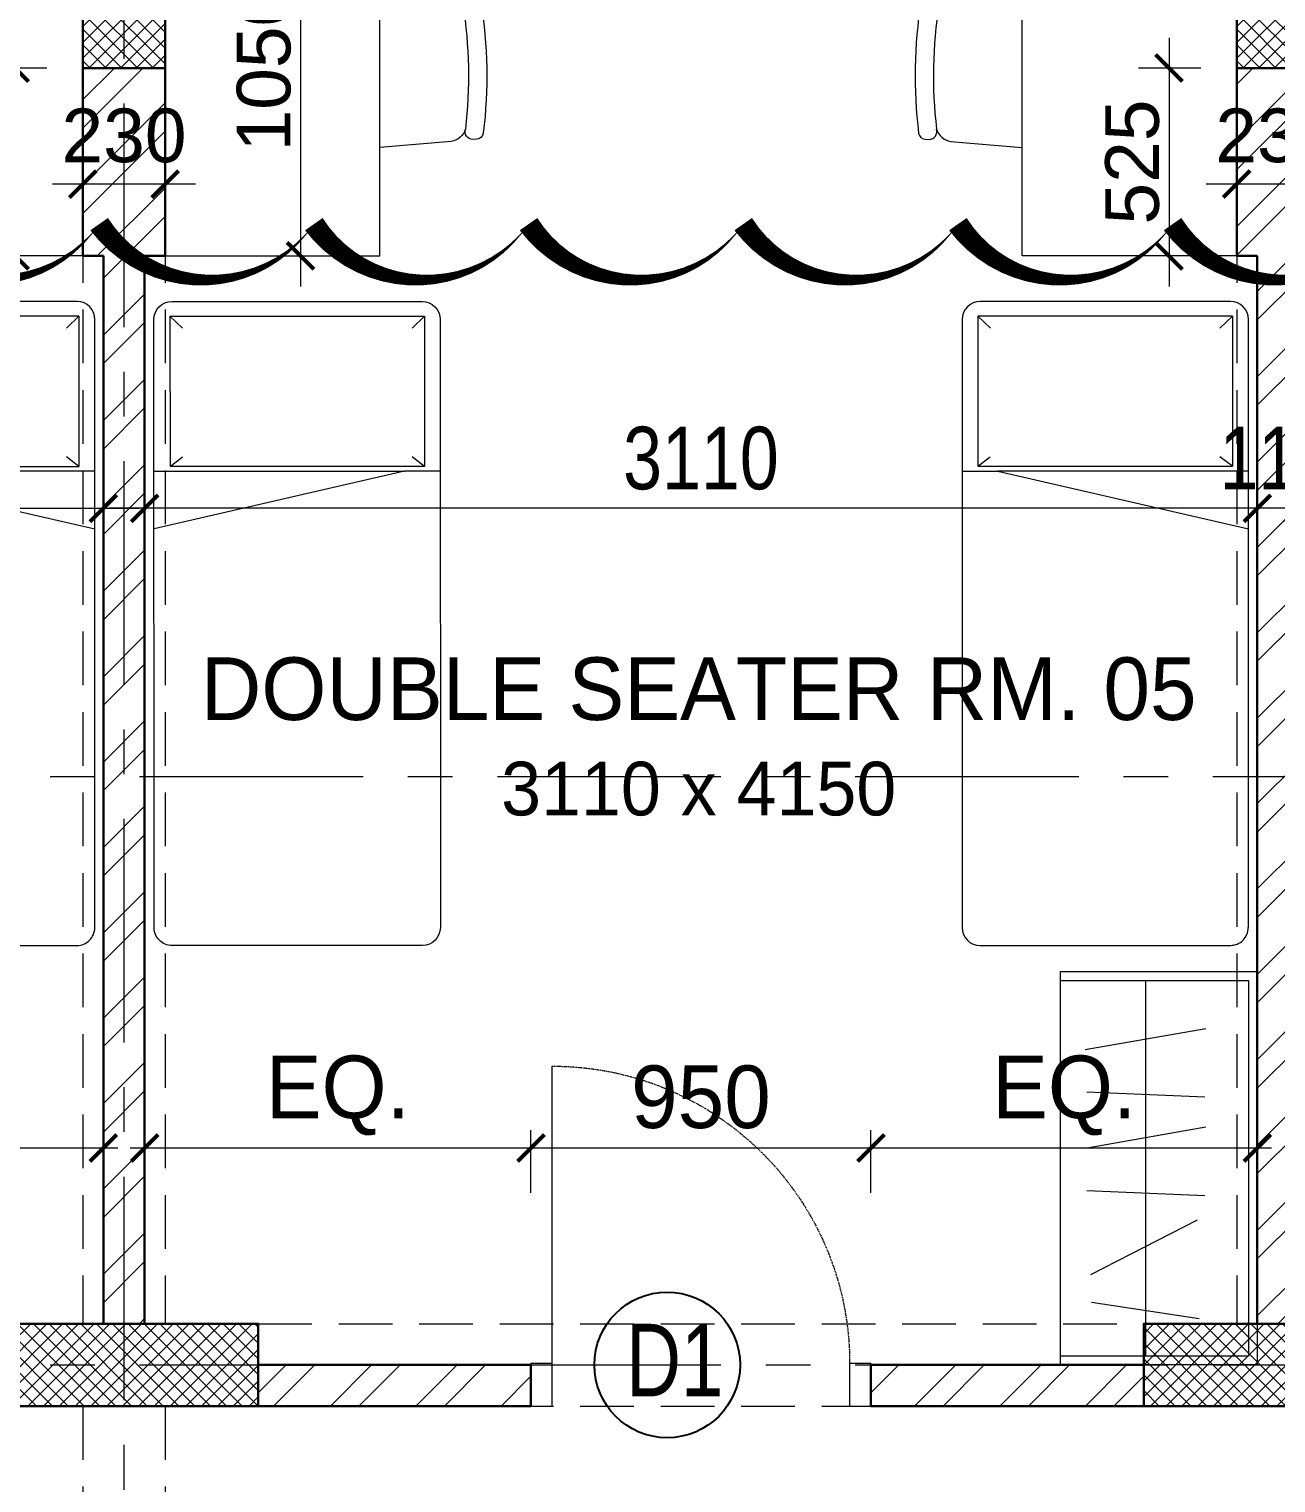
# Model space of a CAD drawing. Header units: millimetres. Extents: x -286480 to 108094, y -227925 to 10018.
# Drawn here: x -16954 to -13469, y -96322 to -92258 of the extents above; entities that cross this region are included whole.
import ezdxf

# ---------------------------------------------------------------- set-up
doc = ezdxf.new("R2010")
doc.units = ezdxf.units.MM
doc.header["$LTSCALE"] = 100
doc.header["$MEASUREMENT"] = 0
doc.header["$PDMODE"] = 67
doc.linetypes.add('CENTER', pattern=[2, 1.25, -0.25, 0.25, -0.25])
doc.linetypes.add('DASHED2', pattern=[0.375, 0.25, -0.125])
doc.layers.get('0').update_dxf_attribs({"lineweight": 25})
for name, color, linetype, lineweight in [('A-ANNO-COLUMN-HATCH', 253, 'Continuous', 9), ('A-ANNO-DOOR', 40, 'Continuous', 18), ('A-ANNO-GRID', 251, 'CENTER', 9), ('A-ANNO-TEXT', 7, 'Continuous', 25), ('A-ANNO-WALL', 1, 'Continuous', 30), ('A-Wall Sec', 1, 'Continuous', 30), ('beam', 3, 'Continuous', 20), ('dim', 7, 'Continuous', 13), ('DIM INTERIOR', 4, 'Continuous', 5), ('DW-NO', 7, 'Continuous', 25), ('FURNITURE LAYOUT', 37, 'Continuous', 15), ('S-COL', 4, 'Continuous', 30), ('WALL HATCH', 24, 'Continuous', 9)]:
    doc.layers.add(name, color=color, linetype=linetype, lineweight=lineweight)
doc.styles.add('ARIAL', font='arial.ttf', dxfattribs={"width": 0.8})
doc.styles.add('CENTURY-GOTHIC', font='GOTHIC.TTF', dxfattribs={"height": 175})
doc.styles.add('SIZE', font='arial.ttf', dxfattribs={"width": 0.75, "height": 200})
doc.styles.get("Standard").update_dxf_attribs({"font": 'sanss___.ttf'})
doc.styles.add('Tower', font='arial.ttf', dxfattribs={"height": 250})
doc.dimstyles.new('1.125', dxfattribs={"dimtxt": 175, "dimasz": 75, "dimexe": 50, "dimexo": 50, "dimgap": 50, "dimtad": 1, "dimdec": 0, "dimrnd": 5, "dimzin": 0, "dimdsep": 46, "dimtxsty": 'CENTURY-GOTHIC', "dimblk": 'ARCHTICK', "dimcen": 5, "dimdle": 40, "dimclrd": 256, "dimclre": 8, "dimclrt": 213, "dimadec": 0, "dimazin": 0, "dimtfac": 1, "dimtdec": 0, "dimtofl": 0, "dimtmove": 2, "dimatfit": 2, "dimldrblk": 'OPEN30', "dimfxl": 80, "dimtolj": 1, "dimtzin": 0, "dimlwd": 15, "dimlwe": 9, "dimarcsym": 1})
doc.dimstyles.new('D 75', dxfattribs={"dimtxt": 175, "dimasz": 75, "dimexe": 100, "dimexo": 100, "dimgap": 50, "dimtad": 1, "dimdec": 0, "dimrnd": 5, "dimzin": 0, "dimdsep": 46, "dimtxsty": 'ARIAL', "dimblk": 'ARCHTICK', "dimcen": 0.09, "dimdle": 100, "dimclrd": 256, "dimclrt": 256, "dimadec": 0, "dimazin": 0, "dimtfac": 1, "dimtdec": 0, "dimtix": 1, "dimtofl": 0, "dimtmove": 1, "dimatfit": 3, "dimfxl": 135, "dimtolj": 1, "dimtzin": 0, "dimlwd": 9, "dimlwe": 9, "dimarcsym": 0})
doc.dimstyles.new('D100', dxfattribs={"dimtxt": 175, "dimasz": 100, "dimexe": 85, "dimexo": 85, "dimgap": 25, "dimtad": 3, "dimdec": 0, "dimrnd": 5, "dimtxsty": 'Standard', "dimblk": 'ARCHTICK', "dimcen": 100, "dimdle": 85, "dimclrd": 256, "dimclre": 256, "dimclrt": 256, "dimadec": 0, "dimazin": 0, "dimtfac": 1, "dimtdec": 0, "dimtmove": 1, "dimatfit": 3, "dimfxl": 300, "dimlwd": -1, "dimlwe": -1, "dimarcsym": 0})
pattern_1 = [(45, (-136600.728, -107872.07), (-22.097087, 22.097087), []), (135, (-136600.728, -107872.07), (-22.097087, -22.097087), [])]

# ---------------------------------------------------------------- blocks, each defined once
blk = doc.blocks.new('_ArchTick')
at = {"const_width": 0.15}
blk.add_lwpolyline([(-0.5, -0.5), (0.5, 0.5)], dxfattribs=at)
blk = doc.blocks.new('*D22')
at = {"layer": 'Defpoints', "color": 0, "ltscale": 0.1, "transparency": 16777216}
for p in [(-16630.8, -93597.3), (-16630.8, -93930.8, -10.1), (-13520.8, -93930.8, -10.1)]:
    blk.add_point(p, dxfattribs=at)
at = {"layer": 'dim', "color": 0, "lineweight": 9, "ltscale": 0.1, "transparency": 16777216}
for p, q in [((-16630.8, -93830.8), (-16630.8, -93497.3)), ((-13520.8, -93830.8), (-13520.8, -93497.3))]:
    blk.add_line(p, q, dxfattribs=at)
at = {"layer": 'dim', "lineweight": 9, "ltscale": 0.1, "transparency": 16777216}
blk.add_line((-13420.8, -93597.3), (-16730.8, -93597.3), dxfattribs=at)
at = {"layer": 'dim', "lineweight": 9, "ltscale": 0.1, "transparency": 16777216, "xscale": 75, "yscale": 75, "zscale": 75, "rotation": 180}
blk.add_blockref('_ArchTick', (-16630.8, -93597.3), dxfattribs=at)
at = {"layer": 'dim', "lineweight": 9, "ltscale": 0.1, "transparency": 16777216, "xscale": 75, "yscale": 75, "zscale": 75}
blk.add_blockref('_ArchTick', (-13520.8, -93597.3), dxfattribs=at)
at = {"layer": 'dim', "ltscale": 0.1, "transparency": 16777216, "insert": (-15075.8, -93457.9), "char_height": 175, "attachment_point": 5, "style": 'ARIAL'}
blk.add_mtext('\\A1;3110', dxfattribs=at)
blk = doc.blocks.new('*D23')
at = {"layer": 'Defpoints', "color": 0, "ltscale": 0.1, "transparency": 16777216}
for p in [(-13405.8, -93597.3), (-13405.8, -93930.8, 1.7), (-10295.8, -93930.8, -10.3)]:
    blk.add_point(p, dxfattribs=at)
at = {"layer": 'dim', "color": 0, "lineweight": 9, "ltscale": 0.1, "transparency": 16777216}
for p, q in [((-13405.8, -93830.8), (-13405.8, -93497.3)), ((-10295.8, -93830.8), (-10295.8, -93497.3))]:
    blk.add_line(p, q, dxfattribs=at)
at = {"layer": 'dim', "lineweight": 9, "ltscale": 0.1, "transparency": 16777216}
blk.add_line((-10195.8, -93597.3), (-13505.8, -93597.3), dxfattribs=at)
at = {"layer": 'dim', "lineweight": 9, "ltscale": 0.1, "transparency": 16777216, "xscale": 75, "yscale": 75, "zscale": 75, "rotation": 180}
blk.add_blockref('_ArchTick', (-13405.8, -93597.3), dxfattribs=at)
at = {"layer": 'dim', "lineweight": 9, "ltscale": 0.1, "transparency": 16777216, "xscale": 75, "yscale": 75, "zscale": 75}
blk.add_blockref('_ArchTick', (-10295.8, -93597.3), dxfattribs=at)
at = {"layer": 'dim', "ltscale": 0.1, "transparency": 16777216, "insert": (-11850.8, -93457.9), "char_height": 175, "attachment_point": 5, "style": 'ARIAL'}
blk.add_mtext('\\A1;3110', dxfattribs=at)
blk = doc.blocks.new('*D26')
at = {"layer": 'Defpoints', "color": 0, "ltscale": 0.1, "transparency": 16777216}
for p in [(-13520.8, -93597.2), (-13520.8, -93920.8, 0), (-13405.8, -93920.8)]:
    blk.add_point(p, dxfattribs=at)
at = {"layer": 'dim', "color": 0, "lineweight": 9, "ltscale": 0.1, "transparency": 16777216}
for p, q in [((-13520.8, -93820.8), (-13520.8, -93497.2)), ((-13405.8, -93820.8), (-13405.8, -93497.2))]:
    blk.add_line(p, q, dxfattribs=at)
at = {"layer": 'dim', "lineweight": 9, "ltscale": 0.1, "transparency": 16777216}
for p, q in [((-13520.8, -93597.2), (-13595.8, -93597.2)), ((-13405.8, -93597.2), (-13330.8, -93597.2))]:
    blk.add_line(p, q, dxfattribs=at)
at = {"layer": 'dim', "lineweight": 9, "ltscale": 0.1, "transparency": 16777216, "xscale": 75, "yscale": 75, "zscale": 75}
blk.add_blockref('_ArchTick', (-13520.8, -93597.2), dxfattribs=at)
at = {"layer": 'dim', "lineweight": 9, "ltscale": 0.1, "transparency": 16777216, "xscale": 75, "yscale": 75, "zscale": 75, "rotation": 180}
blk.add_blockref('_ArchTick', (-13405.8, -93597.2), dxfattribs=at)
at = {"layer": 'dim', "ltscale": 0.1, "transparency": 16777216, "insert": (-13463.3, -93457.9), "char_height": 175, "attachment_point": 5, "style": 'ARIAL'}
blk.add_mtext('\\A1;115', dxfattribs=at)
blk = doc.blocks.new('A$C0E3E786B-flat-1')
at = {"ltscale": 0.1}
for p, q in [((855.2, 288.7, 0), (240.1, -46.1, 0)), ((1735, -1224.8, 0), (922.8, 268.6, 0)), ((220.2, -113.9, 0), (1032.4, -1607.3, 0)), ((1532.3, -852, 0), (1444.7, -899.7, 0)), ((1500.5, -885, 0), (875.6, -1225.1, 0)), ((1500.5, -885, 0), (1482.4, -924.7, 0)), ((1701.1, -1254, 0), (1500.5, -885, 0)), ((1444.7, -899.7, 0), (752.9, -1093.3, 0)), ((829.6, -1234.5, 0), (1444.7, -899.7, 0)), ((875.6, -1225.1, 0), (918.9, -1231.4, 0)), ((1076.3, -1594.1, 0), (875.6, -1225.1, 0)), ((1076.3, -1594.1, 0), (1701.1, -1254, 0)), ((1701.1, -1254, 0), (1654.4, -1240.9, 0)), ((1100.1, -1627.4, 0), (1715.1, -1292.6, 0)), ((1076.3, -1594.1, 0), (1090.9, -1547.7, 0))]:
    blk.add_line(p, q, dxfattribs=at)
for centre, start_param, end_param in [((879, 244.7, 0), 1.628397, 3.199193), ((264, -90, 0), 3.199193, 4.76999), ((1691.3, -1248.7, 0), 0.057601, 1.628397), ((1076.2, -1583.5, 0), 4.76999, 6.340786)]:
    blk.add_ellipse(centre, major_axis=(21.3, -45.2), ratio=0.996988, start_param=start_param, end_param=end_param, dxfattribs=at)
blk = doc.blocks.new('*D166')
at = {"layer": 'Defpoints', "color": 0, "ltscale": 0.1, "transparency": 16777216}
for p in [(-16745.8, -95385.3), (-17883.3, -95560.9, -13), (-16745.8, -95560.9, -18.9)]:
    blk.add_point(p, dxfattribs=at)
at = {"layer": 'dim', "color": 8, "lineweight": 9, "ltscale": 0.1, "transparency": 16777216}
for p, q in [((-17883.3, -95510.9), (-17883.3, -95335.3)), ((-16745.8, -95510.9), (-16745.8, -95335.3))]:
    blk.add_line(p, q, dxfattribs=at)
at = {"layer": 'dim', "lineweight": 15, "ltscale": 0.1, "transparency": 16777216}
blk.add_line((-17923.3, -95385.3), (-16705.8, -95385.3), dxfattribs=at)
at = {"layer": 'dim', "lineweight": 15, "ltscale": 0.1, "transparency": 16777216, "xscale": 75, "yscale": 75, "zscale": 75, "rotation": 180}
blk.add_blockref('_ArchTick', (-17883.3, -95385.3), dxfattribs=at)
at = {"layer": 'dim', "lineweight": 15, "ltscale": 0.1, "transparency": 16777216, "xscale": 75, "yscale": 75, "zscale": 75}
blk.add_blockref('_ArchTick', (-16745.8, -95385.3), dxfattribs=at)
at = {"layer": 'dim', "color": 213, "ltscale": 0.1, "transparency": 16777216, "insert": (-17314.5, -95238.7), "char_height": 175, "attachment_point": 5, "style": 'CENTURY-GOTHIC'}
blk.add_mtext('\\A1;EQ.', dxfattribs=at)
blk = doc.blocks.new('_Open30')
at = {"color": 0, "linetype": 'ByBlock', "lineweight": -2}
for p, q in [((-1, 0.268), (0, 0)), ((0, 0), (-1, -0.268)), ((0, 0), (-1, 0))]:
    blk.add_line(p, q, dxfattribs=at)
blk = doc.blocks.new('*D168')
at = {"layer": 'Defpoints', "color": 0, "ltscale": 0.1, "transparency": 16777216}
for p in [(-15550.8, -95385.3), (-16630.8, -95571.4, -12), (-15550.8, -95560.8, -10.6)]:
    blk.add_point(p, dxfattribs=at)
at = {"layer": 'dim', "color": 8, "lineweight": 9, "ltscale": 0.1, "transparency": 16777216}
for p, q in [((-16630.8, -95521.4), (-16630.8, -95335.3)), ((-15550.8, -95510.8), (-15550.8, -95335.3))]:
    blk.add_line(p, q, dxfattribs=at)
at = {"layer": 'dim', "lineweight": 15, "ltscale": 0.1, "transparency": 16777216}
blk.add_line((-16670.8, -95385.3), (-15510.8, -95385.3), dxfattribs=at)
at = {"layer": 'dim', "lineweight": 15, "ltscale": 0.1, "transparency": 16777216, "xscale": 75, "yscale": 75, "zscale": 75, "rotation": 180}
blk.add_blockref('_ArchTick', (-16630.8, -95385.3), dxfattribs=at)
at = {"layer": 'dim', "lineweight": 15, "ltscale": 0.1, "transparency": 16777216, "xscale": 75, "yscale": 75, "zscale": 75}
blk.add_blockref('_ArchTick', (-15550.8, -95385.3), dxfattribs=at)
at = {"layer": 'dim', "color": 213, "ltscale": 0.1, "transparency": 16777216, "insert": (-16090.8, -95238.7), "char_height": 175, "attachment_point": 5, "style": 'CENTURY-GOTHIC'}
blk.add_mtext('\\A1;EQ.', dxfattribs=at)
blk = doc.blocks.new('*D169')
at = {"layer": 'Defpoints', "color": 0, "ltscale": 0.1, "transparency": 16777216}
for p in [(-14600.8, -95385.3), (-15550.8, -95560.8, -10.6), (-14600.8, -95560.8, -10.5)]:
    blk.add_point(p, dxfattribs=at)
at = {"layer": 'dim', "color": 8, "lineweight": 9, "ltscale": 0.1, "transparency": 16777216}
for p, q in [((-15550.8, -95510.8), (-15550.8, -95335.3)), ((-14600.8, -95510.8), (-14600.8, -95335.3))]:
    blk.add_line(p, q, dxfattribs=at)
at = {"layer": 'dim', "lineweight": 15, "ltscale": 0.1, "transparency": 16777216}
blk.add_line((-15590.8, -95385.3), (-14560.8, -95385.3), dxfattribs=at)
at = {"layer": 'dim', "lineweight": 15, "ltscale": 0.1, "transparency": 16777216, "xscale": 75, "yscale": 75, "zscale": 75, "rotation": 180}
blk.add_blockref('_ArchTick', (-15550.8, -95385.3), dxfattribs=at)
at = {"layer": 'dim', "lineweight": 15, "ltscale": 0.1, "transparency": 16777216, "xscale": 75, "yscale": 75, "zscale": 75}
blk.add_blockref('_ArchTick', (-14600.8, -95385.3), dxfattribs=at)
at = {"layer": 'dim', "color": 213, "ltscale": 0.1, "transparency": 16777216, "insert": (-15075.8, -95243.4), "char_height": 175, "attachment_point": 5, "style": 'CENTURY-GOTHIC'}
blk.add_mtext('\\A1;950', dxfattribs=at)
blk = doc.blocks.new('*D170')
at = {"layer": 'Defpoints', "color": 0, "ltscale": 0.1, "transparency": 16777216}
for p in [(-13520.8, -95385.3), (-14600.8, -95560.8, -10.5), (-13520.8, -95561, 26.1)]:
    blk.add_point(p, dxfattribs=at)
at = {"layer": 'dim', "color": 8, "lineweight": 9, "ltscale": 0.1, "transparency": 16777216}
for p, q in [((-14600.8, -95510.8), (-14600.8, -95335.3)), ((-13520.8, -95511), (-13520.8, -95335.3))]:
    blk.add_line(p, q, dxfattribs=at)
at = {"layer": 'dim', "lineweight": 15, "ltscale": 0.1, "transparency": 16777216}
blk.add_line((-14640.8, -95385.3), (-13480.8, -95385.3), dxfattribs=at)
at = {"layer": 'dim', "lineweight": 15, "ltscale": 0.1, "transparency": 16777216, "xscale": 75, "yscale": 75, "zscale": 75, "rotation": 180}
blk.add_blockref('_ArchTick', (-14600.8, -95385.3), dxfattribs=at)
at = {"layer": 'dim', "lineweight": 15, "ltscale": 0.1, "transparency": 16777216, "xscale": 75, "yscale": 75, "zscale": 75}
blk.add_blockref('_ArchTick', (-13520.8, -95385.3), dxfattribs=at)
at = {"layer": 'dim', "color": 213, "ltscale": 0.1, "transparency": 16777216, "insert": (-14060.8, -95238.7), "char_height": 175, "attachment_point": 5, "style": 'CENTURY-GOTHIC'}
blk.add_mtext('\\A1;EQ.', dxfattribs=at)
blk = doc.blocks.new('door-700')
at = {"linetype": 'Continuous'}
for p, q in [((-50, 100), (-50, 800)), ((-800, 100), (-800, 0)), ((0, 100), (0, 0))]:
    blk.add_line(p, q, dxfattribs=at)
at = {"linetype": 'DASHED2', "ltscale": 0.1}
blk.add_arc((-50, 100), 700, 90, 180, dxfattribs=at)
at = {"linetype": 'Continuous'}
for points in [[(-750, 0), (-800, 0), (-800, 100), (-750, 100)], [(0, 0), (-50, 0), (-50, 100), (0, 100)]]:
    blk.add_3dface(points, dxfattribs=at)
blk = doc.blocks.new('*D225')
at = {"layer": 'Defpoints', "color": 0, "ltscale": 0.1, "transparency": 16777216}
for p in [(-16745.8, -93597.3), (-19913.3, -93758.4, -2.6), (-16745.8, -93891.1, 36.1)]:
    blk.add_point(p, dxfattribs=at)
at = {"layer": 'dim', "color": 0, "lineweight": 9, "ltscale": 0.1, "transparency": 16777216}
for p, q in [((-19913.3, -93658.4), (-19913.3, -93497.3)), ((-16745.8, -93791.1), (-16745.8, -93497.3))]:
    blk.add_line(p, q, dxfattribs=at)
at = {"layer": 'dim', "lineweight": 9, "ltscale": 0.1, "transparency": 16777216}
blk.add_line((-20013.3, -93597.3), (-16645.8, -93597.3), dxfattribs=at)
at = {"layer": 'dim', "lineweight": 9, "ltscale": 0.1, "transparency": 16777216, "xscale": 75, "yscale": 75, "zscale": 75, "rotation": 180}
blk.add_blockref('_ArchTick', (-19913.3, -93597.3), dxfattribs=at)
at = {"layer": 'dim', "lineweight": 9, "ltscale": 0.1, "transparency": 16777216, "xscale": 75, "yscale": 75, "zscale": 75}
blk.add_blockref('_ArchTick', (-16745.8, -93597.3), dxfattribs=at)
at = {"layer": 'dim', "ltscale": 0.1, "transparency": 16777216, "insert": (-18329.5, -93457.9), "char_height": 175, "attachment_point": 5, "style": 'ARIAL'}
blk.add_mtext('\\A1;3170', dxfattribs=at)
blk = doc.blocks.new('table')
at = {"layer": 'FURNITURE LAYOUT', "ltscale": 0.1, "extrusion": (0.00024973, 0.002858, 0.999996)}
for p, q in [((102448.2, -203232.7, 8), (102255.7, -203241.8, 8.1)), ((102248.5, -203652.8, 9.3), (102448.2, -203670.1, 9.3))]:
    blk.add_line(p, q, dxfattribs=at)
at = {"layer": 'FURNITURE LAYOUT', "ltscale": 0.1, "elevation": 7.1}
blk.add_lwpolyline([(102448.3, -202922.9), (103048.2, -202922.9), (103048.2, -203972.9), (102448.3, -203972.9)], close=True, dxfattribs=at)
at = {"layer": 'FURNITURE LAYOUT', "ltscale": 0.1, "extrusion": (0.00024973, 0.002858, 0.999996), "elevation": -547.2}
blk.add_lwpolyline([(102216, -203270, 0.431626), (102195.6, -203246), (102185.5, -203245.8, 0.368177), (102165.4, -203262.3, 0.069082), (102158.9, -203628.8, 0.368177), (102178.3, -203646), (102188.5, -203646.2, 0.497842), (102209, -203617.4)], format="xyb", dxfattribs=at)
at = {"layer": 'FURNITURE LAYOUT', "ltscale": 0.1, "extrusion": (0.00024973, 0.002858, 0.999996)}
for centre, radius, start, end in [((103479.8, -203469, -547.2), 1279.4, 171.0536, 186.6583), ((102261.7, -203291.1, -547.2), 50.4, 96.9051, 155.3357), ((102255.9, -203603.8, -547.2), 48.8, 196.1022, 261.3279)]:
    blk.add_arc(centre, radius, start, end, dxfattribs=at)
blk = doc.blocks.new('cb')
at = {"layer": 'FURNITURE LAYOUT', "ltscale": 0.1, "extrusion": (-0.008908, -0.002858, 0.999956)}
for p, q in [((-25800.7, -129393.6, 17.8), (-25800.7, -130443.6, 14.8)), ((-25632.1, -129587.2, 18.8), (-25969.4, -129527.9, 16)), ((-25967, -129720.4, 15.4), (-25636.4, -129706.4, 18.4)), ((-25632.1, -129862.6, 18), (-25969.4, -129803.2, 15.2)), ((-25967, -129995.7, 14.6), (-25636.4, -129981.8, 17.6)), ((-25945.4, -130063.9, 14.6), (-25647.1, -130217, 16.9)), ((-25649.6, -130293.4, 16.6), (-25950.5, -130338.9, 13.8))]:
    blk.add_line(p, q, dxfattribs=at)
at = {"layer": 'FURNITURE LAYOUT', "ltscale": 0.1, "extrusion": (-0.008908, -0.002858, 0.999956), "elevation": 617.5}
blk.add_lwpolyline([(-26112, -129367.4), (-26112.1, -130467.4), (-25562.1, -130467.4), (-25562, -129367.4)], close=True, dxfattribs=at)
blk.add_lwpolyline([(-25562, -129392.4), (-26087, -129392.4), (-26087.1, -130442.4), (-25562.1, -130442.4)], dxfattribs=at)
blk = doc.blocks.new('*D556')
at = {"layer": 'Defpoints', "color": 0, "ltscale": 0.1, "transparency": 16777216}
for p in [(-16803.3, -92572.8, 22.2), (-16573.3, -92572.8, -72.3), (-16803.3, -92690.9)]:
    blk.add_point(p, dxfattribs=at)
at = {"layer": 'DIM INTERIOR', "ltscale": 0.1, "transparency": 16777216}
for p, q in [((-16803.3, -92657.3), (-16803.3, -92775.9)), ((-16573.3, -92652.9), (-16573.3, -92775.9)), ((-16488.3, -92690.9), (-16888.3, -92690.9))]:
    blk.add_line(p, q, dxfattribs=at)
at = {"layer": 'DIM INTERIOR', "ltscale": 0.1, "transparency": 16777216, "xscale": 75, "yscale": 75, "zscale": 75, "rotation": 180}
blk.add_blockref('_ArchTick', (-16803.3, -92690.9), dxfattribs=at)
at = {"layer": 'DIM INTERIOR', "ltscale": 0.1, "transparency": 16777216, "xscale": 75, "yscale": 75, "zscale": 75}
blk.add_blockref('_ArchTick', (-16573.3, -92690.9), dxfattribs=at)
at = {"layer": 'DIM INTERIOR', "ltscale": 0.1, "transparency": 16777216, "insert": (-16688.3, -92555.8), "char_height": 175, "attachment_point": 5}
blk.add_mtext('{\\H0.85714x;230}', dxfattribs=at)
blk = doc.blocks.new('*D557')
at = {"layer": 'Defpoints', "color": 0, "ltscale": 0.1, "transparency": 16777216}
for p in [(-16337.6, -91841.8, -189), (-16349.4, -92891.8, -72.3), (-16194.9, -92891.8)]:
    blk.add_point(p, dxfattribs=at)
at = {"layer": 'DIM INTERIOR', "ltscale": 0.1, "transparency": 16777216}
for p, q in [((-16194.9, -91756.8), (-16194.9, -92976.8)), ((-16244.6, -91841.8), (-16109.9, -91841.8)), ((-16268.1, -92891.8), (-16109.9, -92891.8))]:
    blk.add_line(p, q, dxfattribs=at)
at = {"layer": 'DIM INTERIOR', "ltscale": 0.1, "transparency": 16777216, "xscale": 75, "yscale": 75, "zscale": 75}
for p, rotation in [((-16194.9, -91841.8), 90), ((-16194.9, -92891.8), 270)]:
    blk.add_blockref('_ArchTick', p, dxfattribs=dict(at, rotation=rotation))
at = {"layer": 'DIM INTERIOR', "ltscale": 0.1, "transparency": 16777216, "insert": (-16297.1, -92366.8), "char_height": 175, "attachment_point": 5, "rotation": 90}
blk.add_mtext('{\\H0.85714x;1050}', dxfattribs=at)
blk = doc.blocks.new('*D558')
at = {"layer": 'Defpoints', "color": 0, "ltscale": 0.1, "transparency": 16777216}
for p in [(-13578.3, -92572.8, 22.2), (-13348.3, -92572.8, -72.3), (-13578.3, -92690.9)]:
    blk.add_point(p, dxfattribs=at)
at = {"layer": 'DIM INTERIOR', "ltscale": 0.1, "transparency": 16777216}
for p, q in [((-13578.3, -92657.3), (-13578.3, -92775.9)), ((-13348.3, -92652.9), (-13348.3, -92775.9)), ((-13263.3, -92690.9), (-13663.3, -92690.9))]:
    blk.add_line(p, q, dxfattribs=at)
at = {"layer": 'DIM INTERIOR', "ltscale": 0.1, "transparency": 16777216, "xscale": 75, "yscale": 75, "zscale": 75, "rotation": 180}
blk.add_blockref('_ArchTick', (-13578.3, -92690.9), dxfattribs=at)
at = {"layer": 'DIM INTERIOR', "ltscale": 0.1, "transparency": 16777216, "xscale": 75, "yscale": 75, "zscale": 75}
blk.add_blockref('_ArchTick', (-13348.3, -92690.9), dxfattribs=at)
at = {"layer": 'DIM INTERIOR', "ltscale": 0.1, "transparency": 16777216, "insert": (-13463.3, -92555.8), "char_height": 175, "attachment_point": 5}
blk.add_mtext('{\\H0.85714x;230}', dxfattribs=at)
blk = doc.blocks.new('*D563')
at = {"layer": 'Defpoints', "color": 0, "ltscale": 0.1, "transparency": 16777216}
for p in [(-16699.3, -92366.8, 42.6), (-16992.6, -92891.8), (-16699.3, -92891.8, 42.6)]:
    blk.add_point(p, dxfattribs=at)
at = {"layer": 'DIM INTERIOR', "ltscale": 0.1, "transparency": 16777216}
for p, q in [((-16992.6, -92281.8), (-16992.6, -92976.8)), ((-16903.7, -92366.8), (-17077.6, -92366.8)), ((-16903.7, -92891.8), (-17077.6, -92891.8))]:
    blk.add_line(p, q, dxfattribs=at)
at = {"layer": 'DIM INTERIOR', "ltscale": 0.1, "transparency": 16777216, "xscale": 75, "yscale": 75, "zscale": 75}
for p, rotation in [((-16992.6, -92366.8), 90), ((-16992.6, -92891.8), 270)]:
    blk.add_blockref('_ArchTick', p, dxfattribs=dict(at, rotation=rotation))
at = {"layer": 'DIM INTERIOR', "ltscale": 0.1, "transparency": 16777216, "insert": (-17094.9, -92629.3), "char_height": 175, "attachment_point": 5, "rotation": 90}
blk.add_mtext('{\\H0.85714x;525}', dxfattribs=at)
blk = doc.blocks.new('*D564')
at = {"layer": 'Defpoints', "color": 0, "ltscale": 0.1, "transparency": 16777216}
for p in [(-13474.3, -92366.8, 42.6), (-13767.6, -92891.8), (-13474.3, -92891.8, 42.6)]:
    blk.add_point(p, dxfattribs=at)
at = {"layer": 'DIM INTERIOR', "ltscale": 0.1, "transparency": 16777216}
for p, q in [((-13767.6, -92281.8), (-13767.6, -92976.8)), ((-13678.7, -92366.8), (-13852.6, -92366.8)), ((-13678.7, -92891.8), (-13852.6, -92891.8))]:
    blk.add_line(p, q, dxfattribs=at)
at = {"layer": 'DIM INTERIOR', "ltscale": 0.1, "transparency": 16777216, "xscale": 75, "yscale": 75, "zscale": 75}
for p, rotation in [((-13767.6, -92366.8), 90), ((-13767.6, -92891.8), 270)]:
    blk.add_blockref('_ArchTick', p, dxfattribs=dict(at, rotation=rotation))
at = {"layer": 'DIM INTERIOR', "ltscale": 0.1, "transparency": 16777216, "insert": (-13869.9, -92629.3), "char_height": 175, "attachment_point": 5, "rotation": 90}
blk.add_mtext('{\\H0.85714x;525}', dxfattribs=at)

msp = doc.modelspace()

# ---------------------------------------------------------------- hatches: boundary and pattern name
at = {"layer": 'A-ANNO-COLUMN-HATCH', "lineweight": 9, "ltscale": 0.1}
h = msp.add_hatch(dxfattribs=at)
h.set_pattern_fill('ANSI37', color=256, scale=250, angle=-90)
h.set_pattern_definition([(315, (-52493.48, 31290.588), (22.097087, 22.097087), []), (45, (-52493.48, 31290.588), (-22.097087, 22.097087), [])])
h.paths.add_polyline_path([(-16803.3, -91616.8), (-16803.3, -92366.8), (-16573.3, -92366.8), (-16573.3, -91616.8)])
h = msp.add_hatch(dxfattribs=at)
h.set_pattern_fill('ANSI37', color=256, scale=250, angle=-90)
h.set_pattern_definition([(315, (-49268.48, 31290.588), (22.097087, 22.097087), []), (45, (-49268.48, 31290.588), (-22.097087, 22.097087), [])])
h.paths.add_polyline_path([(-13578.3, -91616.8), (-13578.3, -92366.8), (-13348.3, -92366.8), (-13348.3, -91616.8)])
h = msp.add_hatch(dxfattribs=at)
h.set_pattern_fill('ANSI37', color=256, scale=250)
h.set_pattern_definition(pattern_1)
h.paths.add_polyline_path([(-16313.3, -96106.8), (-17063.3, -96106.8), (-17063.3, -95876.8), (-16313.3, -95876.8)])
h = msp.add_hatch(dxfattribs=at)
h.set_pattern_fill('ANSI37', color=256, scale=250)
h.set_pattern_definition(pattern_1)
h.paths.add_polyline_path([(-13088.3, -96106.8), (-13838.3, -96106.8), (-13838.3, -95876.8), (-13088.3, -95876.8)])
at = {"layer": 'WALL HATCH', "ltscale": 0.1}
h = msp.add_hatch(dxfattribs=at)
h.set_pattern_fill('ANSI32', color=256, scale=450, style=0)
h.paths.add_polyline_path([(-16803.3, -92366.8), (-16573.3, -92366.8), (-16573.3, -92891.8), (-16803.3, -92891.8)])
h = msp.add_hatch(dxfattribs=at)
h.set_pattern_fill('ANSI32', color=256, scale=450, style=0)
h.paths.add_polyline_path([(-13578.3, -92366.8), (-13348.3, -92366.8), (-13348.3, -92891.8), (-13578.3, -92891.8)])
h = msp.add_hatch(dxfattribs=at)
h.set_pattern_fill('ANSI32', color=256, scale=450, style=0)
h.paths.add_polyline_path([(-16630.8, -92891.8), (-16745.8, -92891.8), (-16745.8, -95876.8), (-16630.8, -95876.6)])
h = msp.add_hatch(dxfattribs=at)
h.set_pattern_fill('ANSI32', color=256, scale=450, style=0)
h.paths.add_polyline_path([(-13405.8, -92891.8), (-13520.8, -92891.8), (-13520.8, -95876.7), (-13405.8, -95876.8)])
h = msp.add_hatch(dxfattribs=at)
h.set_pattern_fill('ANSI32', color=256, scale=450, style=0)
h.set_pattern_definition([(45, (-8369.82, 29049.71), (-119.32427, 119.32427), []), (45, (-8290.27, 29049.71), (-119.32427, 119.32427), [])])
h.paths.add_polyline_path([(-15550.8, -95991.7), (-16313.3, -95991.8), (-16313.3, -96106.8), (-15550.8, -96106.7)])
h = msp.add_hatch(dxfattribs=at)
h.set_pattern_fill('ANSI32', color=256, scale=450, style=0)
h.set_pattern_definition([(45, (-6737.2, 29049.72), (-119.32427, 119.32427), []), (45, (-6657.65, 29049.72), (-119.32427, 119.32427), [])])
h.paths.add_polyline_path([(-14600.8, -96106.8), (-14600.8, -95991.8), (-13838.3, -95991.8), (-13838.3, -96106.8)])

# ---------------------------------------------------------------- linework, layer by layer
at = {"layer": 'A-ANNO-GRID', "ltscale": 5}
for p, q in [((-16688.3, -106090.6, 10.1), (-16688.3, -89844.5, 10.1)), ((-30644.8, -94346.8, 29.7), (-4817.6, -94346.8, 29.7)), ((-30644.8, -95991.8, 29.7), (-4817.6, -95991.8, 29.7))]:
    msp.add_line(p, q, dxfattribs=at)
at = {"layer": 'A-ANNO-WALL', "ltscale": 0.1, "extrusion": (-5.90536e-11, -0.002858, 0.999996)}
msp.add_line((-16745.8, -92891.8, 38.9), (-16745.8, -95876.8, 30.4), dxfattribs=at)
at = {"layer": 'A-ANNO-WALL', "ltscale": 0.1, "extrusion": (5.90536e-11, -0.002858, 0.999996)}
for p, q in [((-16630.8, -92891.8, 38.9), (-16630.8, -95876.8, 30.4)), ((-13520.8, -92891.8, 38.9), (-13520.8, -95876.8, 30.4)), ((-16313.3, -95991.8, 30.1), (-15550.8, -95991.8, 32.7)), ((-15550.8, -96106.8, 32.4), (-15550.8, -95991.8, 32.7)), ((-14600.8, -95991.8, 32.7), (-13838.3, -95991.8, 30.1)), ((-14600.8, -96106.8, 32.4), (-14600.8, -95991.8, 32.7)), ((-16313.3, -96106.8, 29.7), (-15550.8, -96106.8, 32.4)), ((-14600.8, -96106.8, 32.4), (-13838.3, -96106.8, 29.7))]:
    msp.add_line(p, q, dxfattribs=at)
at = {"layer": 'A-ANNO-WALL', "ltscale": 0.1}
for points, elevation in [([(-16803.3, -92366.8), (-16803.3, -92891.8), (-16745.8, -92891.8)], 55.4), ([(-16573.3, -92366.8), (-16573.3, -92891.8), (-16630.8, -92891.8)], 55.4), ([(-13578.3, -92366.8), (-13578.3, -92891.8), (-13520.8, -92891.8)], 68.2)]:
    msp.add_lwpolyline(points, dxfattribs=dict(at, elevation=elevation))
at = {"layer": 'A-Wall Sec', "color": 1, "ltscale": 0.5, "true_color": 0xf50000, "elevation": 18.1}
msp.add_lwpolyline([(-11983.9, -92176.5, 10.9, 60, -0.414678), (-12073.5, -92687.1, 0, 60, -0.520567), (-12557.7, -92802.9, 0, 60, -0.520567), (-13157.7, -92802.9, 0, 60, -0.520567), (-13757.7, -92802.9, 0, 60, -0.520567), (-14357.7, -92802.9, 0, 60, -0.520567), (-14957.7, -92802.9, 0, 60, -0.520567), (-15557.7, -92802.9, 0, 60, -0.520567), (-16157.7, -92802.9, 0, 60, -0.520567), (-16757.7, -92802.9, 0, 60, -0.520567), (-17357.7, -92802.9, 0, 60, -0.520567)], format="xyseb", dxfattribs=at)
at = {"layer": 'beam', "linetype": 'DASHED2', "ltscale": 6}
for p, q in [((-16803.3, -92366.8, 55.4), (-16803.3, -95876.8, 10.1)), ((-16573.3, -92366.8, 55.4), (-16573.3, -95876.8, 10.1)), ((-13578.3, -92366.8, 68.2), (-13578.3, -95876.8, 23)), ((-16803.3, -95875.8, 10.1), (-16803.3, -95876.8, 10.1)), ((-16573.3, -95875.8, 10.1), (-16573.3, -95876.8, 10.1)), ((-16313.3, -95876.8, 24.7), (-13838.3, -95876.8, 24.7)), ((-16803.3, -96106.8, -1.3), (-16803.3, -97605.8, -75.9)), ((-16573.3, -96106.8, -1.3), (-16573.3, -97605.8, -75.9)), ((-16313.3, -96106.8, 24.7), (-13838.3, -96106.8, 24.7))]:
    msp.add_line(p, q, dxfattribs=at)
at = {"layer": 'DW-NO', "color": 51}
msp.add_circle((-15170.1, -95991.7, -83.1), 203.6, dxfattribs=at)
at = {"layer": 'S-COL', "ltscale": 0.1}
for points, elevation in [([(-16803.3, -91616.8), (-16803.3, -92366.8), (-16573.3, -92366.8), (-16573.3, -91616.8)], 55.4), ([(-13578.3, -91616.8), (-13578.3, -92366.8), (-13348.3, -92366.8), (-13348.3, -91616.8)], 68.2), ([(-16313.3, -96106.8), (-17063.3, -96106.8), (-17063.3, -95876.8), (-16313.3, -95876.8)], 24.7), ([(-13088.3, -96106.8), (-13838.3, -96106.8), (-13838.3, -95876.8), (-13088.3, -95876.8)], 24.7)]:
    msp.add_lwpolyline(points, close=True, dxfattribs=dict(at, elevation=elevation))

# ---------------------------------------------------------------- block references
at = {"layer": 'A-ANNO-DOOR', "extrusion": (5.90536e-11, -0.002858, 0.999996), "xscale": -1.187500030388742, "yscale": 1.187500030388742, "zscale": 1.187500030388742}
msp.add_blockref('door-700', (-15550.8, -96106.2, 307.1), dxfattribs=at)
at = {"layer": 'FURNITURE LAYOUT'}
for p in [(-119851.4, 111081.1, 48.3), (-116626.4, 111081.1, 61.1)]:
    msp.add_blockref('table', p, dxfattribs=at)
at = {"layer": 'FURNITURE LAYOUT', "xscale": -1}
for name, p in [('table', (86474.9, 111081.1, 48.3)), ('cb', (-39634, 34476.8, 18.1))]:
    msp.add_blockref(name, p, dxfattribs=at)
at = {"layer": 'FURNITURE LAYOUT', "ltscale": 0.1, "extrusion": (-5.3212e-11, -0.002858, 0.999996), "zscale": -0.9999999999999997, "rotation": 151.4407747083502}
msp.add_blockref('A$C0E3E786B-flat-1', (-16631, -94974.1, 301.6), dxfattribs=at)
at = {"layer": 'FURNITURE LAYOUT', "ltscale": 0.1, "extrusion": (5.3212e-11, -0.002858, 0.999996), "xscale": -1, "zscale": -1, "rotation": 208.5592252917924}
msp.add_blockref('A$C0E3E786B-flat-1', (-16743, -94974.1, 301.6), dxfattribs=at)
at = {"layer": 'FURNITURE LAYOUT', "ltscale": 0.1, "extrusion": (-0.000249617, 0.002858, -0.999996), "xscale": -1, "rotation": 208.5527968111924}
msp.add_blockref('A$C0E3E786B-flat-1', (13406.9, -94973.9, -297.9), dxfattribs=at)
at = {"layer": 'FURNITURE LAYOUT', "ltscale": 0.1, "extrusion": (0.000249617, 0.002858, -0.999996), "rotation": 151.447203188665}
msp.add_blockref('A$C0E3E786B-flat-1', (13519.6, -94973.9, -304.6), dxfattribs=at)

# ---------------------------------------------------------------- texts
at = {"layer": 'A-ANNO-TEXT', "insert": (-15082.1, -94235.9, 41.3), "char_height": 150, "width": 2908.602, "attachment_point": 5, "style": 'Tower'}
msp.add_mtext('{\\fCentury Gothic|b0|i0|c0|p34;\\H1.1667x;DOUBLE SEATER RM. 05\\P\\H0.85714x;3110 x 4150}', dxfattribs=at)
at = {"layer": 'DW-NO', "color": 51, "style": 'SIZE', "width": 0.75}
msp.add_text('D1', height=202.67, dxfattribs=at).set_placement((-15284.8, -96079.4, -83.1))

# ---------------------------------------------------------------- dimensions: what is measured, and where the dimension line sits
at = {"layer": 'dim', "ltscale": 0.1}
for base, p1, p2, dimstyle, picture, middle in [((-16745.79232, -93597.27191), (-19913.29233, -93758.40081, -2.63252), (-16745.79232, -93891.08435, 36.08058), 'D 75', '*D225', (-18329.54233, -93457.86196)), ((-16630.8, -93597.3, 36.3), (-13520.8, -93930.8, 26.2), (-16630.8, -93930.8, 26.2), 'D 75', '*D22', (-15075.8, -93457.9, 36.3)), ((-13405.8, -93597.3, 34.2), (-10295.8, -93930.8, 23.9), (-13405.8, -93930.8, 36), 'D 75', '*D23', (-11850.8, -93457.9, 34.2)), ((-14600.8, -95385.3, 43.2), (-15550.8, -95560.8, 32.6), (-14600.8, -95560.8, 32.7), '1.125', '*D169', (-15075.8, -95243.4, 43.2))]:
    dim = msp.add_linear_dim(base=base, p1=p1, p2=p2, angle=180, dimstyle=dimstyle, dxfattribs=at)
    dim.commit()
    dim.dimension.update_dxf_attribs({"geometry": picture, "text_midpoint": middle})
dim = msp.add_linear_dim(base=(-13520.8, -93597.2, 36), p1=(-13405.8, -93920.8, 36), p2=(-13520.8, -93920.8, 36), dimstyle='D 75', dxfattribs=at)
dim.commit()
dim.dimension.update_dxf_attribs({"geometry": '*D26', "text_midpoint": (-13463.3, -93457.9, 36)})
for base, p1, p2, picture, middle in [((-16745.8, -95385.3, 50.2), (-17883.3, -95560.9, 37.2), (-16745.8, -95560.9, 31.3), '*D166', (-17314.5, -95238.7, 50.2)), ((-15550.8, -95385.3, 43.2), (-16630.8, -95571.4, 31.3), (-15550.8, -95560.8, 32.6), '*D168', (-16090.8, -95238.7, 43.2)), ((-13520.8, -95385.3, 43.2), (-14600.8, -95560.8, 32.7), (-13520.8, -95561, 69.3), '*D170', (-14060.8, -95238.7, 43.2))]:
    dim = msp.add_linear_dim(base=base, p1=p1, p2=p2, angle=180, text='EQ.', dimstyle='1.125', dxfattribs=at)
    dim.commit()
    dim.dimension.update_dxf_attribs({"geometry": picture, "text_midpoint": middle})
at = {"layer": 'DIM INTERIOR', "color": 3, "ltscale": 0.1}
for base, p1, p2, angle, picture, middle in [((-16194.9, -92891.8, 244.3), (-16337.6, -91841.8, 55.4), (-16349.4, -92891.8, 172), 270, '*D557', (-16297.1, -92366.8, 244.3)), ((-16992.6, -92891.8, 12.8), (-16699.3, -92366.8, 55.4), (-16699.3, -92891.8, 55.4), 90, '*D563', (-17094.9, -92629.3, 12.8)), ((-13767.6, -92891.8, 25.6), (-13474.3, -92366.8, 68.2), (-13474.3, -92891.8, 68.2), 90, '*D564', (-13869.9, -92629.3, 25.6))]:
    dim = msp.add_linear_dim(base=base, p1=p1, p2=p2, angle=angle, text='{\\H0.85714x;<>}', dimstyle='D100', override={"dimasz": 75, "dimfxl": 90, "dimfxlon": 1}, dxfattribs=at)
    dim.commit()
    dim.dimension.update_dxf_attribs({"geometry": picture, "text_midpoint": middle})
for base, p1, p2, picture, middle in [((-16803.3, -92690.9, 124), (-16573.3, -92572.8, 51.7), (-16803.3, -92572.8, 146.2), '*D556', (-16688.3, -92658.2, 124)), ((-13578.3, -92690.9, 136.9), (-13348.3, -92572.8, 64.6), (-13578.3, -92572.8, 159.1), '*D558', (-13463.3, -92658.2, 136.9))]:
    dim = msp.add_linear_dim(base=base, p1=p1, p2=p2, text='{\\H0.85714x;<>}', dimstyle='D100', override={"dimasz": 75, "dimfxl": 90, "dimfxlon": 1}, dxfattribs=at)
    dim.commit()
    dim.dimension.update_dxf_attribs({"geometry": picture, "text_midpoint": middle, "dimtype": 160})

doc.saveas('drawing.dxf')
